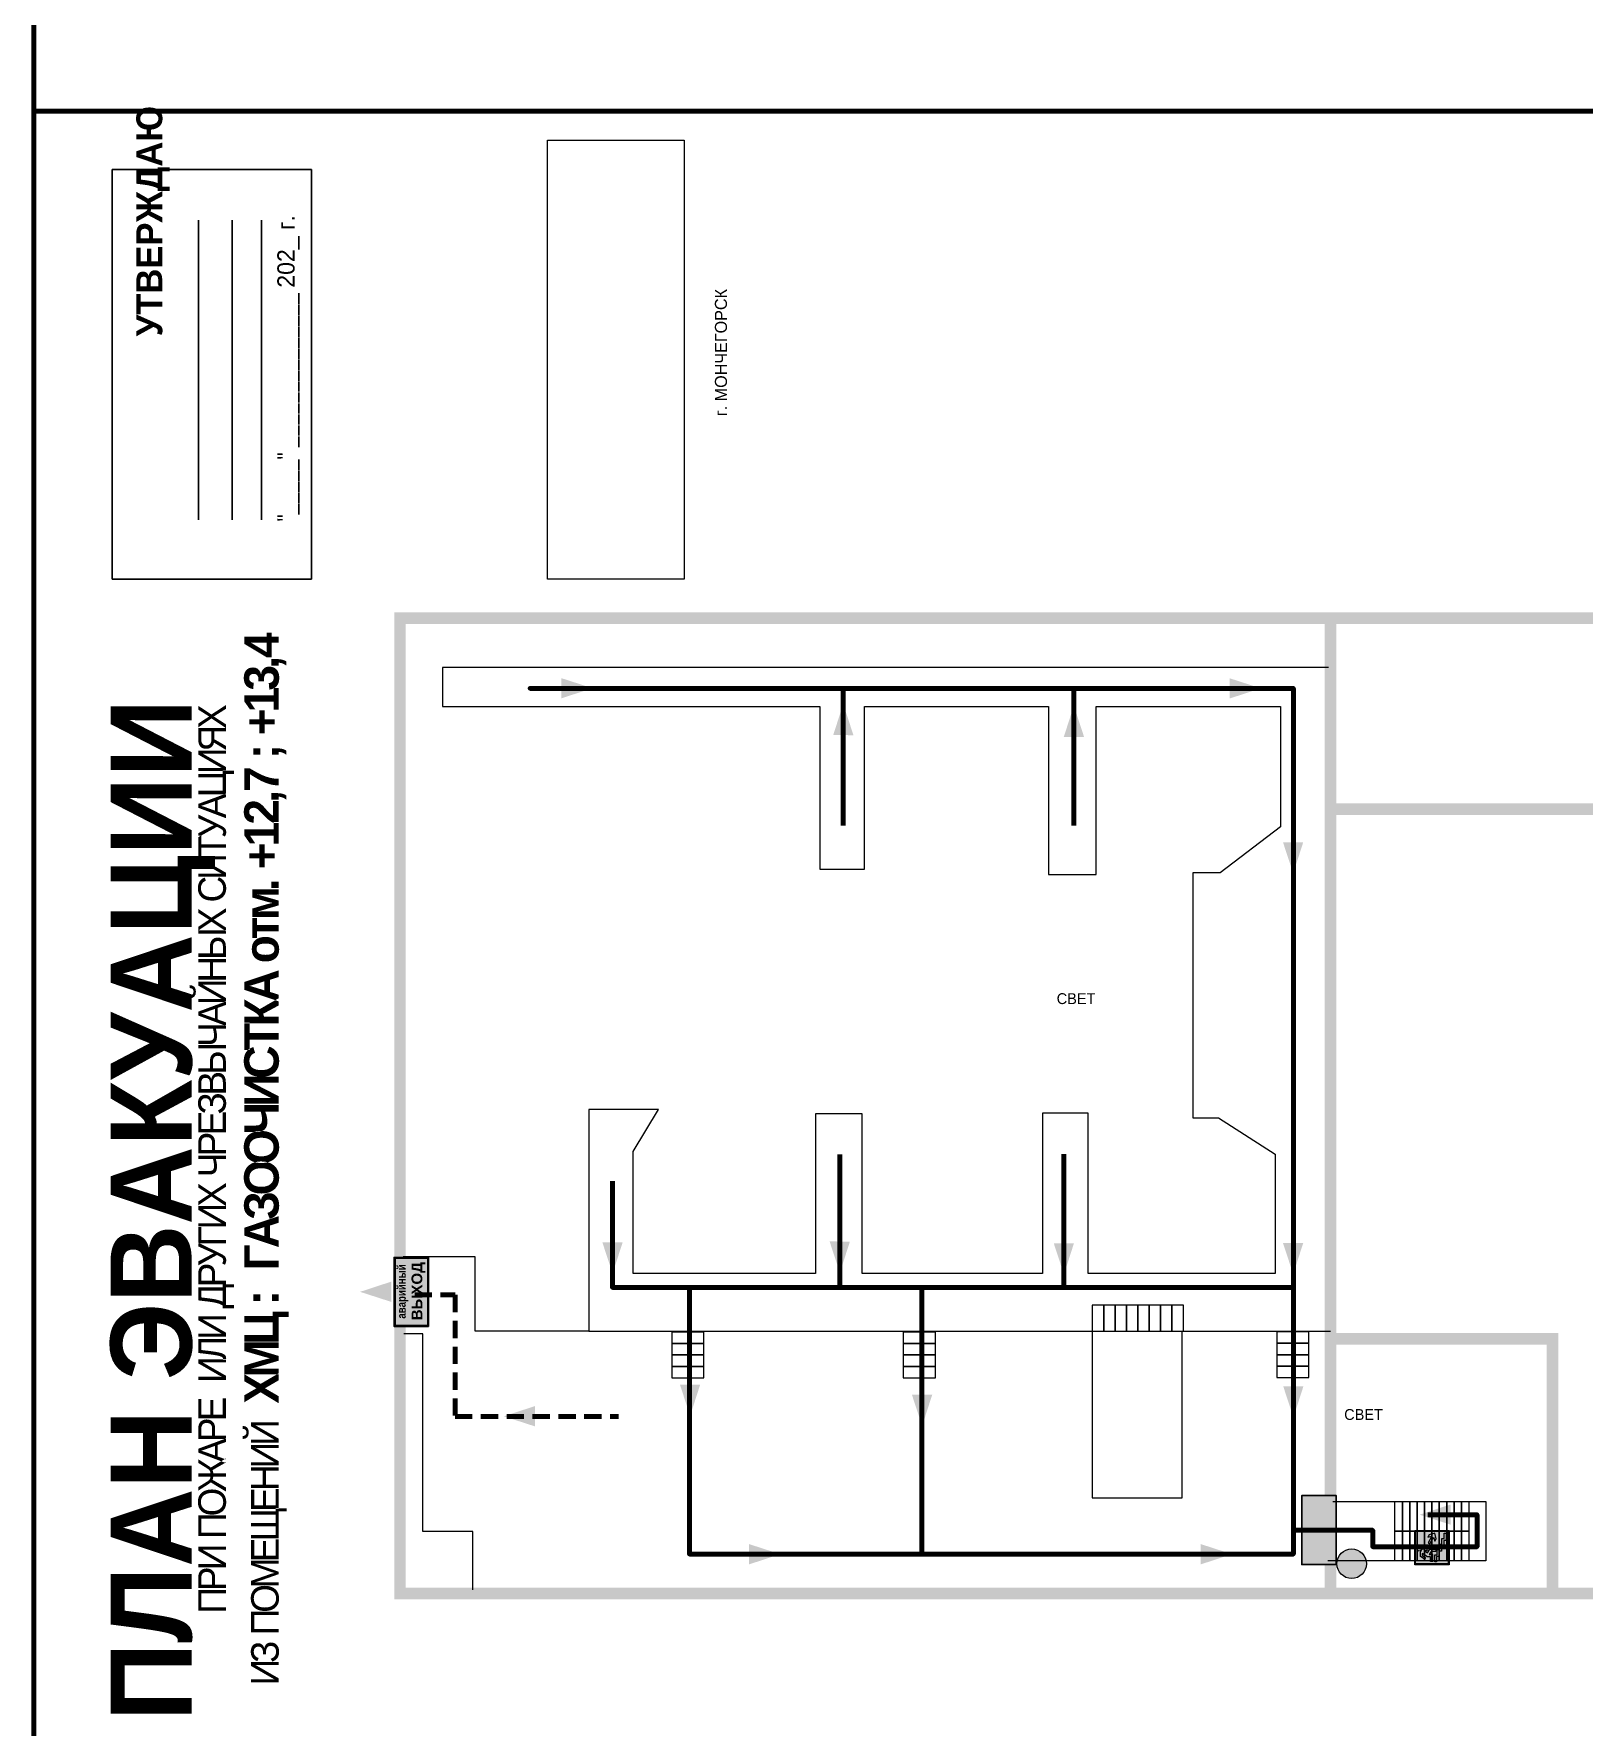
# Model space of a CAD drawing. Header units: millimetres. Extents: x 13114 to 67229, y 22859 to 38520.
# Drawn here: x 25622.8 to 25982.5, y 31311.9 to 31704.6 of the extents above; entities that cross this region are included whole.
import ezdxf

# ---------------------------------------------------------------- set-up
doc = ezdxf.new("R2010")
doc.units = ezdxf.units.MM
doc.linetypes.add('{ Wide Dash }', pattern=[12, 4, -2, 4, -2])
doc.layers.add('План_Штампы', color=7, linetype='Continuous')
doc.styles.add('обычный', font='arial.ttf')
picture_1 = doc.add_image_def('image1.jpg', size_in_pixel=(337, 105))

# ---------------------------------------------------------------- blocks, each defined once
blk = doc.blocks.new('A$C7B8C2D5B')
at = {"lineweight": 0}
h = blk.add_hatch(color=5, dxfattribs=at)
h.dxf.hatch_style = 1
h.paths.add_polyline_path([(1.4, -3.02, 1), (-2.11, -3.02, 1)])
at = {"color": 5, "lineweight": 0}
blk.add_circle((-0.36, -3.02), 1.75, dxfattribs=at)
blk = doc.blocks.new('A$C41C009D9')
at = {"true_color": 0xffffff}
blk.add_hatch(color=7, dxfattribs=at).paths.add_polyline_path([(0, 8), (-16, 8), (-16, 0), (0, 0)])
h = blk.add_hatch(color=126)
h.dxf.hatch_style = 1
h.paths.add_polyline_path([(-15.8, 7.8), (-15.8, 0.2), (-0.2, 0.2), (-0.2, 7.8)])
at = {"color": 126}
for points in [[(-16, 0), (0, 0), (0, 8), (-16, 8)], [(-16, 0), (0, 0), (0, 8), (-16, 8)], [(-15.8, 7.8), (-0.2, 7.8), (-0.2, 0.2), (-15.8, 0.2)]]:
    blk.add_lwpolyline(points, close=True, dxfattribs=at)
at = {"color": 7, "true_color": 0xffffff, "insert": (-15.8, 7.3), "char_height": 2.5, "width": 15.5999, "attachment_point": 1, "style": 'обычный'}
blk.add_mtext('\\pi1.6133;{\\fArial|b1|i0|c204|p34;\\H0.8x;\\W0.8;аварийный\\H1.25x;\\W1;\\P\\pi1.2327;ВЫХОД}', dxfattribs=at)
blk = doc.blocks.new('A$C7B4425F7')
at = {"true_color": 0xffffff}
blk.add_hatch(color=7, dxfattribs=at).paths.add_polyline_path([(0, 0), (-16, 0), (-16, -8), (0, -8)])
h = blk.add_hatch(color=126)
h.paths.add_polyline_path([(-0.2, -0.2), (-15.8, -0.2), (-15.8, -7.8), (-0.2, -7.8)])
h.paths.add_polyline_path([(-11.76, -2.03), (-11.76, -3.66), (-11.17, -3.66, -0.568275), (-11.17, -6.18), (-12.58, -6.18), (-12.58, -2.03)], flags=16)
h.paths.add_polyline_path([(-13.33, -4.12, -0.495768), (-13.59, -6.18), (-15.03, -6.18), (-15.03, -2.03), (-13.59, -2.03, -0.487973)], flags=16)
h.paths.add_polyline_path([(-10.25, -2.03), (-9.48, -2.03), (-9.48, -6.18), (-10.25, -6.18)], flags=16)
h.paths.add_polyline_path([(-13.84, -3.69), (-14.24, -3.69), (-14.24, -3.03), (-13.9, -3.03, -0.692621)], flags=0)
h.paths.add_polyline_path([(-9.15, -2.03), (-8.4, -2.03), (-8.04, -3.07), (-7.68, -2.03), (-6.93, -2.03), (-7.64, -4.1), (-6.93, -6.18), (-7.68, -6.18), (-8.04, -5.14), (-8.4, -6.18), (-9.15, -6.18), (-8.44, -4.1)], flags=16)
h.paths.add_polyline_path([(-11.76, -4.46), (-11.42, -4.46, -0.692621), (-11.36, -5.12), (-11.76, -5.12)], flags=0)
h.paths.add_polyline_path([(-13.9, -5.2), (-14.24, -5.2), (-14.24, -4.55), (-13.84, -4.55, -0.708038)], flags=0)
edge = h.paths.add_edge_path(flags=16)
edge.add_ellipse((-5.51, -4.08), major_axis=(0, 2.05), ratio=0.586184, start_angle=0, end_angle=360)
edge = h.paths.add_edge_path(flags=0)
edge.add_ellipse((-5.51, -4.08), major_axis=(0, 1.14), ratio=0.454828, start_angle=0, end_angle=360)
h.paths.add_polyline_path([(-4.13, -4.96, 0.377264), (-3.48, -4.52, 0.0555), (-3.16, -2.03), (-1.66, -2.03), (-1.66, -4.96), (-0.96, -4.96), (-0.96, -7.01), (-1.75, -7.01), (-1.75, -6.18), (-3.3, -6.18), (-3.3, -7.02), (-4.13, -7.02)], flags=16)
h.paths.add_polyline_path([(-2.73, -2.91), (-2.28, -2.91), (-2.28, -4.96), (-3.05, -4.96, 0.079136)], flags=0)
at = {"color": 126}
blk.add_lwpolyline([(-16, -8), (0, -8), (0, 0), (-16, 0)], close=True, dxfattribs=at)
blk = doc.blocks.new('вниз')
at = {"lineweight": 0, "true_color": 0xffffff}
h = blk.add_hatch(color=7, dxfattribs=at)
h.dxf.hatch_style = 1
h.paths.add_polyline_path([(40994.51, -4472.22), (40986.51, -4472.22), (40986.51, -4480.22), (40994.51, -4480.22)])
h.paths.add_polyline_path([(40994.31, -4472.42), (40994.31, -4480.01), (40986.71, -4480.01), (40986.71, -4472.42)], flags=16)
h.paths.add_polyline_path([(40988.43, -4473.53), (40989.43, -4473.53), (40990.19, -4473.96), (40990.19, -4474.6), (40991, -4474.6), (40991, -4475.06), (40989.73, -4475.06), (40989.73, -4474.46), (40989.3, -4475.18), (40990.17, -4475.7), (40990.17, -4477.11), (40989.63, -4477.11), (40989.63, -4476.01), (40988.94, -4475.59), (40988.94, -4476.46), (40988.94, -4476.46), (40987.47, -4476.46), (40987.26, -4476.46), (40987.26, -4475.92), (40988.4, -4475.92), (40988.4, -4475.2), (40989.1, -4473.99), (40988.66, -4473.99), (40988.24, -4474.7), (40987.86, -4474.47), (40988.41, -4473.56)], flags=0)
h.paths.add_polyline_path([(40990.55, -4473.29, -1), (40989.69, -4473.29, -1)], flags=0)
h.paths.add_polyline_path([(40988.85, -4476.89), (40988.85, -4477.43), (40990.1, -4477.43), (40990.1, -4477.99), (40991.34, -4477.99), (40991.34, -4478.54), (40992.59, -4478.54), (40992.59, -4479.09), (40993.83, -4479.09), (40993.83, -4479.52), (40992.17, -4479.52), (40992.17, -4478.97), (40990.91, -4478.97), (40990.91, -4478.41), (40989.68, -4478.41), (40989.68, -4477.86), (40988.43, -4477.86), (40988.43, -4477.31), (40987.6, -4477.31), (40987.18, -4477.31), (40987.18, -4476.89)], flags=0)
h.paths.add_polyline_path([(40991.61, -4475.33), (40993.12, -4476.2), (40992.9, -4475.27), (40993.48, -4475.6), (40993.83, -4476.88), (40992.56, -4477.22), (40991.97, -4476.88), (40992.9, -4476.61), (40991.38, -4475.74), (40991.58, -4475.39)], flags=0)
h.paths.add_polyline_path([(40990.19, -4473.96), (40989.43, -4473.53), (40988.43, -4473.53), (40988.41, -4473.56), (40987.86, -4474.47), (40988.24, -4474.7), (40988.66, -4473.99), (40989.1, -4473.99), (40988.4, -4475.2), (40988.4, -4475.92), (40987.26, -4475.92), (40987.26, -4476.46), (40987.47, -4476.46), (40988.94, -4476.46), (40988.94, -4476.27), (40988.94, -4475.59), (40989.63, -4476.01), (40989.63, -4477.11), (40990.17, -4477.11), (40990.17, -4475.7), (40989.3, -4475.18), (40989.73, -4474.46), (40989.73, -4475.06), (40991, -4475.06), (40991, -4474.6), (40990.19, -4474.6)], flags=0)
h.paths.add_polyline_path([(40990.55, -4473.29, 1), (40989.69, -4473.29, 1)], flags=0)
h.paths.add_polyline_path([(40991.61, -4475.33), (40991.58, -4475.39), (40991.38, -4475.74), (40992.9, -4476.61), (40991.97, -4476.88), (40992.56, -4477.22), (40993.83, -4476.88), (40993.48, -4475.6), (40992.9, -4475.27), (40993.12, -4476.2)], flags=0)
h.paths.add_polyline_path([(40990.1, -4477.43), (40988.85, -4477.43), (40988.85, -4476.89), (40987.18, -4476.89), (40987.18, -4477.31), (40987.6, -4477.31), (40988.43, -4477.31), (40988.43, -4477.86), (40989.68, -4477.86), (40989.68, -4478.41), (40990.91, -4478.41), (40990.91, -4478.97), (40992.17, -4478.97), (40992.17, -4479.52), (40993.83, -4479.52), (40993.83, -4479.09), (40992.59, -4479.09), (40992.59, -4478.54), (40991.34, -4478.54), (40991.34, -4477.99), (40990.1, -4477.99)], flags=0)
at = {"lineweight": 0}
h = blk.add_hatch(color=126, dxfattribs=at)
h.dxf.hatch_style = 1
h.paths.add_polyline_path([(40994.31, -4472.42), (40986.71, -4472.42), (40986.71, -4480.01), (40994.31, -4480.01)])
h.paths.add_polyline_path([(40988.43, -4473.53), (40989.43, -4473.53), (40990.19, -4473.96), (40990.19, -4474.6), (40991, -4474.6), (40991, -4475.06), (40989.73, -4475.06), (40989.73, -4474.46), (40989.3, -4475.18), (40990.17, -4475.7), (40990.17, -4477.11), (40989.63, -4477.11), (40989.63, -4476.01), (40988.94, -4475.59), (40988.94, -4476.46), (40988.94, -4476.46), (40987.47, -4476.46), (40987.26, -4476.46), (40987.26, -4475.92), (40988.4, -4475.92), (40988.4, -4475.2), (40989.1, -4473.99), (40988.66, -4473.99), (40988.24, -4474.7), (40987.86, -4474.47), (40988.41, -4473.56)], flags=16)
h.paths.add_polyline_path([(40990.55, -4473.29, -1), (40989.69, -4473.29, -1)], flags=16)
h.paths.add_polyline_path([(40988.85, -4476.89), (40988.85, -4477.43), (40990.1, -4477.43), (40990.1, -4477.99), (40991.34, -4477.99), (40991.34, -4478.54), (40992.59, -4478.54), (40992.59, -4479.09), (40993.83, -4479.09), (40993.83, -4479.52), (40992.17, -4479.52), (40992.17, -4478.97), (40990.91, -4478.97), (40990.91, -4478.41), (40989.68, -4478.41), (40989.68, -4477.86), (40988.43, -4477.86), (40988.43, -4477.31), (40987.6, -4477.31), (40987.18, -4477.31), (40987.18, -4476.89)], flags=16)
h.paths.add_polyline_path([(40991.61, -4475.33), (40993.12, -4476.2), (40992.9, -4475.27), (40993.48, -4475.6), (40993.83, -4476.88), (40992.56, -4477.22), (40991.97, -4476.88), (40992.9, -4476.61), (40991.38, -4475.74), (40991.58, -4475.39)], flags=16)
at = {"lineweight": 0, "true_color": 0xffffff}
h = blk.add_hatch(color=7, dxfattribs=at)
h.dxf.hatch_style = 1
h.paths.add_polyline_path([(40989.73, -4474.46), (40989.73, -4475.06), (40991, -4475.06), (40991, -4474.6), (40990.19, -4474.6), (40990.19, -4473.96), (40989.43, -4473.53), (40988.43, -4473.53), (40988.41, -4473.56), (40987.86, -4474.47), (40988.24, -4474.7), (40988.66, -4473.99), (40989.1, -4473.99), (40988.4, -4475.2), (40988.4, -4475.92), (40987.26, -4475.92), (40987.26, -4476.46), (40987.47, -4476.46), (40988.94, -4476.46), (40988.94, -4475.59), (40989.63, -4476.01), (40989.63, -4477.11), (40990.17, -4477.11), (40990.17, -4475.7), (40989.3, -4475.18)])
h.paths.add_polyline_path([(40989.69, -4473.29, 1), (40990.55, -4473.29, 1)])
h.paths.add_polyline_path([(40991.61, -4475.33), (40991.58, -4475.39), (40991.38, -4475.74), (40992.9, -4476.61), (40991.97, -4476.88), (40992.56, -4477.22), (40993.83, -4476.88), (40993.48, -4475.6), (40992.9, -4475.27), (40993.12, -4476.2)])
h.paths.add_polyline_path([(40990.1, -4477.43), (40988.85, -4477.43), (40988.85, -4476.89), (40987.18, -4476.89), (40987.18, -4477.31), (40987.6, -4477.31), (40988.43, -4477.31), (40988.43, -4477.86), (40989.68, -4477.86), (40989.68, -4478.41), (40990.91, -4478.41), (40990.91, -4478.97), (40992.17, -4478.97), (40992.17, -4479.52), (40993.83, -4479.52), (40993.83, -4479.09), (40992.59, -4479.09), (40992.59, -4478.54), (40991.34, -4478.54), (40991.34, -4477.99), (40990.1, -4477.99)])
at = {"color": 126, "lineweight": 0}
for points in [[(40986.51, -4472.22), (40994.51, -4472.22), (40994.51, -4480.22), (40986.51, -4480.22)], [(40986.71, -4472.42), (40994.31, -4472.42), (40994.31, -4480.01), (40986.71, -4480.01)]]:
    blk.add_lwpolyline(points, close=True, dxfattribs=at)
for points in [[(40987.47, -4476.46), (40987.26, -4476.46), (40987.26, -4475.92), (40988.4, -4475.92), (40988.4, -4475.2), (40989.1, -4473.99), (40988.66, -4473.99), (40988.24, -4474.7), (40987.86, -4474.47), (40988.41, -4473.56), (40988.43, -4473.53), (40989.43, -4473.53), (40990.19, -4473.96), (40990.19, -4474.6), (40991, -4474.6), (40991, -4475.06), (40989.73, -4475.06), (40989.73, -4474.46), (40989.3, -4475.18), (40990.17, -4475.7), (40990.17, -4477.11), (40989.63, -4477.11), (40989.63, -4476.01), (40988.94, -4475.59), (40988.94, -4476.46)], [(40987.6, -4477.31), (40987.18, -4477.31), (40987.18, -4476.89), (40988.85, -4476.89), (40988.85, -4477.43), (40990.1, -4477.43), (40990.1, -4477.99), (40991.34, -4477.99), (40991.34, -4478.54), (40992.59, -4478.54), (40992.59, -4479.09), (40993.83, -4479.09), (40993.83, -4479.52), (40992.17, -4479.52), (40992.17, -4478.97), (40990.91, -4478.97), (40990.91, -4478.41), (40989.68, -4478.41), (40989.68, -4477.86), (40988.43, -4477.86), (40988.43, -4477.31), (40987.6, -4477.31)], [(40987.47, -4476.46), (40988.94, -4476.46), (40988.94, -4476.27)], [(40991.58, -4475.39), (40991.38, -4475.74), (40992.9, -4476.61), (40991.97, -4476.88), (40992.56, -4477.22), (40993.83, -4476.88), (40993.48, -4475.6), (40992.9, -4475.27), (40993.12, -4476.2), (40991.61, -4475.33), (40991.58, -4475.39)]]:
    blk.add_lwpolyline(points, dxfattribs=at)
blk.add_circle((40990.12, -4473.29), 0.432, dxfattribs=at)

msp = doc.modelspace()

# ---------------------------------------------------------------- linework, layer by layer
at = {"color": 1, "lineweight": 100}
for points in [[(25622.76, 32081.74), (26222.76, 32081.74), (26222.76, 31686.74), (25622.76, 31686.74)], [(25622.76, 31686.74), (26222.76, 31686.74), (26222.76, 31291.74), (25622.76, 31291.74)]]:
    msp.add_lwpolyline(points, close=True, dxfattribs=at)
msp.add_lwpolyline([(25640.95, 31578.15), (25640.95, 31673.16), (25687.16, 31673.16), (25687.16, 31578.15)], close=True)
for points in [[(25661, 31591.91), (25661, 31661.43)], [(25668.76, 31591.91), (25668.76, 31661.43)], [(25675.55, 31591.91), (25675.55, 31661.43)]]:
    msp.add_lwpolyline(points)
at = {"lineweight": 100, "const_width": 2.7}
for points in [[(25707.73, 31418.2), (25707.73, 31569.12), (26032.35, 31569.12), (26032.35, 31342.88), (25707.73, 31342.88), (25707.73, 31408.89)], [(25923.65, 31569.12), (25923.65, 31361.17)], [(25923.65, 31524.78), (26032.35, 31524.78)], [(25923.65, 31401.97), (25975.18, 31401.97), (25975.18, 31342.88)], [(25923.65, 31342.88), (25923.65, 31352.97)]]:
    msp.add_lwpolyline(points, dxfattribs=at)
at = {"lineweight": 0}
for points in [[(25923.2, 31557.68), (25717.62, 31557.68), (25717.62, 31548.59), (25805.16, 31548.59), (25805.16, 31510.85), (25815.56, 31510.85), (25815.56, 31548.59), (25858.2, 31548.59), (25858.2, 31509.63), (25869.25, 31509.63), (25869.25, 31548.59), (25912.06, 31548.59), (25912.06, 31520.67), (25898.04, 31510.01), (25891.71, 31510.01), (25891.71, 31453.18), (25897.68, 31453.18), (25910.85, 31444.77), (25910.85, 31417.06), (25867.41, 31417.06), (25867.41, 31454.32), (25856.81, 31454.32), (25856.81, 31417.06), (25814.99, 31417.06), (25814.99, 31454.12), (25804.19, 31454.12), (25804.19, 31419.33), (25804.19, 31417.06), (25761.86, 31417.06), (25761.86, 31445.42), (25767.7, 31455.1), (25751.56, 31455.1), (25751.56, 31403.68), (25725.15, 31403.68), (25725.15, 31420.94), (25708.45, 31420.94)], [(25724.61, 31343.7), (25724.61, 31357.28), (25713.03, 31357.28), (25713.03, 31403.12), (25708.62, 31403.12)], [(25751.56, 31403.68), (25923.65, 31403.68)], [(25868.39, 31403.68), (25868.39, 31365.07), (25889.24, 31365.07), (25889.24, 31403.68)], [(25924.22, 31364.23), (25959.7, 31364.23), (25959.7, 31350.41), (25923.04, 31350.41)]]:
    msp.add_lwpolyline(points, dxfattribs=at)
at = {"color": 126, "lineweight": 100, "true_color": 0x008754}
for points in [[(25946.22, 31361.12), (25957.69, 31361.12), (25957.69, 31353.7), (25933.47, 31353.7), (25933.47, 31357.53), (25915.06, 31357.53), (25915.06, 31552.8), (25737.91, 31552.8), (25810.55, 31552.8), (25810.55, 31521.02)], [(25864.07, 31552.8), (25864.07, 31521.02)], [(25809.81, 31413.88), (25809.81, 31444.66)], [(25861.81, 31413.88), (25861.81, 31444.79)], [(25757.03, 31438.54), (25757.03, 31413.88), (25915.06, 31413.88)], [(25774.89, 31413.88), (25774.89, 31352), (25915.06, 31352), (25915.06, 31357.53)], [(25828.82, 31413.88), (25828.82, 31352)]]:
    msp.add_lwpolyline(points, dxfattribs=at)
at = {"color": 126, "linetype": '{ Wide Dash }', "lineweight": 100, "true_color": 0x008754}
msp.add_lwpolyline([(25711.15, 31412.12), (25720.5, 31412.12), (25720.5, 31383.94), (25758.47, 31383.94), (25758.47, 31383.94)], dxfattribs=at)
at = {"lineweight": 0}
for points in [[(25868.39, 31409.74), (25868.39, 31403.68), (25871.03, 31403.68), (25871.03, 31409.74)], [(25871.03, 31409.74), (25871.03, 31403.68), (25873.67, 31403.68), (25873.67, 31409.74)], [(25873.67, 31409.74), (25873.67, 31403.68), (25876.31, 31403.68), (25876.31, 31409.74)], [(25876.31, 31409.74), (25876.31, 31403.68), (25878.95, 31403.68), (25878.95, 31409.74)], [(25878.95, 31409.74), (25878.95, 31403.68), (25881.59, 31403.68), (25881.59, 31409.74)], [(25881.59, 31409.74), (25881.59, 31403.68), (25884.24, 31403.68), (25884.24, 31409.74)], [(25884.24, 31409.74), (25884.24, 31403.68), (25886.88, 31403.68), (25886.88, 31409.74)], [(25886.88, 31409.74), (25886.88, 31403.68), (25889.52, 31403.68), (25889.52, 31409.74)], [(25770.78, 31400.83), (25778.26, 31400.83), (25778.26, 31403.47), (25770.78, 31403.47)], [(25824.49, 31400.83), (25831.98, 31400.83), (25831.98, 31403.47), (25824.49, 31403.47)], [(25911.18, 31400.91), (25918.67, 31400.91), (25918.67, 31403.55), (25911.18, 31403.55)], [(25770.78, 31398.19), (25778.26, 31398.19), (25778.26, 31400.83), (25770.78, 31400.83)], [(25770.78, 31395.55), (25778.26, 31395.55), (25778.26, 31398.19), (25770.78, 31398.19)], [(25824.49, 31398.19), (25831.98, 31398.19), (25831.98, 31400.83), (25824.49, 31400.83)], [(25824.49, 31395.55), (25831.98, 31395.55), (25831.98, 31398.19), (25824.49, 31398.19)], [(25911.18, 31398.26), (25918.67, 31398.26), (25918.67, 31400.91), (25911.18, 31400.91)], [(25911.18, 31395.62), (25918.67, 31395.62), (25918.67, 31398.26), (25911.18, 31398.26)], [(25770.78, 31392.9), (25778.26, 31392.9), (25778.26, 31395.55), (25770.78, 31395.55)], [(25824.49, 31392.9), (25831.98, 31392.9), (25831.98, 31395.55), (25824.49, 31395.55)], [(25911.18, 31392.98), (25918.67, 31392.98), (25918.67, 31395.62), (25911.18, 31395.62)], [(25938.62, 31364.23), (25940.34, 31364.23), (25940.34, 31357.32), (25938.62, 31357.32)], [(25940.34, 31364.23), (25942.05, 31364.23), (25942.05, 31357.32), (25940.34, 31357.32)], [(25942.05, 31364.23), (25943.77, 31364.23), (25943.77, 31357.32), (25942.05, 31357.32)], [(25943.77, 31364.23), (25945.48, 31364.23), (25945.48, 31357.32), (25943.77, 31357.32)], [(25945.48, 31364.23), (25947.2, 31364.23), (25947.2, 31357.32), (25945.48, 31357.32)], [(25947.2, 31364.23), (25948.91, 31364.23), (25948.91, 31357.32), (25947.2, 31357.32)], [(25948.91, 31364.23), (25950.63, 31364.23), (25950.63, 31357.32), (25948.91, 31357.32)], [(25950.63, 31364.23), (25952.35, 31364.23), (25952.35, 31357.32), (25950.63, 31357.32)], [(25952.35, 31364.23), (25954.06, 31364.23), (25954.06, 31357.32), (25952.35, 31357.32)], [(25954.06, 31364.23), (25955.78, 31364.23), (25955.78, 31357.32), (25954.06, 31357.32)], [(25938.62, 31357.32), (25940.34, 31357.32), (25940.34, 31350.41), (25938.62, 31350.41)], [(25940.34, 31357.32), (25942.05, 31357.32), (25942.05, 31350.41), (25940.34, 31350.41)], [(25942.05, 31357.32), (25943.77, 31357.32), (25943.77, 31350.41), (25942.05, 31350.41)], [(25943.77, 31357.32), (25945.48, 31357.32), (25945.48, 31350.41), (25943.77, 31350.41)], [(25945.48, 31357.32), (25947.2, 31357.32), (25947.2, 31350.41), (25945.48, 31350.41)], [(25947.2, 31357.32), (25948.91, 31357.32), (25948.91, 31350.41), (25947.2, 31350.41)], [(25948.91, 31357.32), (25950.63, 31357.32), (25950.63, 31350.41), (25948.91, 31350.41)], [(25950.63, 31357.32), (25952.35, 31357.32), (25952.35, 31350.41), (25950.63, 31350.41)], [(25952.35, 31357.32), (25954.06, 31357.32), (25954.06, 31350.41), (25952.35, 31350.41)], [(25954.06, 31357.32), (25955.78, 31357.32), (25955.78, 31350.41), (25954.06, 31350.41)]]:
    msp.add_lwpolyline(points, close=True, dxfattribs=at)
at = {"layer": 'План_Штампы', "color": 126, "true_color": 0x008754}
for points in [[(25745.15, 31550.49), (25745.17, 31555.19), (25752.38, 31552.86)], [(25900.26, 31550.46), (25900.27, 31555.16), (25907.48, 31552.83)], [(25812.96, 31541.96), (25808.26, 31541.97), (25810.59, 31549.19)], [(25866.48, 31541.56), (25861.78, 31541.57), (25864.11, 31548.79)], [(25912.64, 31517.14), (25917.34, 31517.12), (25915.01, 31509.91)], [(25754.69, 31424.33), (25759.4, 31424.32), (25757.06, 31417.1)], [(25807.43, 31424.52), (25812.14, 31424.51), (25809.81, 31417.29)], [(25859.44, 31424.13), (25864.14, 31424.12), (25861.81, 31416.9)], [(25912.64, 31424.18), (25917.34, 31424.17), (25915.01, 31416.95)], [(25705.7, 31415.21), (25705.69, 31410.51), (25698.47, 31412.84)], [(25772.69, 31391.33), (25777.39, 31391.32), (25775.06, 31384.1)], [(25912.69, 31390.96), (25917.39, 31390.94), (25915.06, 31383.73)], [(25739.04, 31386.34), (25739.02, 31381.64), (25731.81, 31383.97)], [(25826.53, 31388.98), (25831.24, 31388.96), (25828.9, 31381.75)], [(25951.58, 31363.53), (25951.57, 31358.82), (25944.35, 31361.15)], [(25788.73, 31349.62), (25788.74, 31354.33), (25795.96, 31351.99)], [(25893.55, 31349.62), (25893.56, 31354.33), (25900.78, 31351.99)]]:
    msp.add_solid(points, dxfattribs=at)

# ---------------------------------------------------------------- block references
at = {"rotation": 89.99999999999999}
msp.add_blockref('A$C41C009D9', (25714.37, 31420.82), dxfattribs=at)
at = {"color": 126, "true_color": 0x008754, "rotation": 89.99999999999999}
msp.add_blockref('вниз', (21470.99, -9636.99), dxfattribs=at)
at = {"xscale": 1.959677417948842, "yscale": 1.959677417948842, "zscale": 1.959677417948842}
msp.add_blockref('A$C7B8C2D5B', (25929.29, 31355.69), dxfattribs=at)
at = {"layer": 'План_Штампы', "rotation": 89.99999999999999}
msp.add_blockref('A$C7B4425F7', (25917, 31365.59), dxfattribs=at)

# ---------------------------------------------------------------- texts
at = {"lineweight": 0, "rotation": 90, "style": 'обычный'}
for s, insert, char_height, width, attachment_point in [('\\pi-18,l18,t18;{\\fProxima Nova Rg|b1|i0|c204|p2;УТВЕРЖДАЮ\\H1.1997x; }', (25650.42, 31661.19), 6, 126.6484, 5), ('{\\fArial Narrow|b0|i0|c204|p34;"_____" ______________ \\fProxima Nova Rg|b0|i0|c204|p2;202_ г. }', (25681.84, 31627.06), 4, 78.6503, 5), ('\\pi-8.4,l8.4,t8.4;{\\fProxima Nova Rg|b0|i0|c204|p2;г. МОНЧЕГОРСК\\H1.1997x; }', (25782.23, 31630.7), 2.8, 126.6484, 5), ('{\\fProxima Nova Rg|b1|i0|c204|p2;ПЛАН ЭВАКУАЦИИ}', (25640.56, 31313.33), 18.81, 422.276, 1)]:
    msp.add_mtext(s, dxfattribs=dict(at, insert=insert, char_height=char_height, width=width, attachment_point=attachment_point))
at = {"color": 0, "lineweight": 0, "insert": (25660.74, 31443.23), "char_height": 8, "width": 449.2158, "attachment_point": 5, "rotation": 90, "style": 'обычный'}
msp.add_mtext('{\\fArial Black|b1|i0|c204|p34;\\H2x;\\T0.85;  \\fArial Narrow|b0|i0|c204|p34;\\H0.8x;\\W0.9;\\P\\fProxima Nova Rg|b0|i0|c204|p2;\\H0.5x;\\W1;\\C256;ПРИ ПОЖАРЕ  ИЛИ ДРУГИХ ЧРЕЗВЫЧАЙНЫХ СИТУАЦИЯХ  \\PИЗ ПОМЕЩЕНИЙ \\fProxima Nova Rg|b1|i0|c204|p2;\\H1.25x; ХМЦ :  ГАЗООЧИСТКА отм. +12,7 ; +13,4}', dxfattribs=at)
at = {"lineweight": 0, "char_height": 2.52, "width": 113.9835, "attachment_point": 5, "style": 'обычный'}
for insert in [(25864.62, 31480.83), (25931.34, 31384.37)]:
    msp.add_mtext('\\pi-7.56,l7.56,t7.56;{\\fProxima Nova Rg|b0|i0|c204|p2;СВЕТ\\H1.1997x; }', dxfattribs=dict(at, insert=insert))

# ---------------------------------------------------------------- pictures from other files: only their frames are drawn
at = {"color": 7, "lineweight": 0, "true_color": 0xf5f5ff}
image = msp.add_image(picture_1, insert=(25773.69, 31578.15), size_in_units=(101.8, 31.72), rotation=90, dxfattribs=at)
image.dxf.flags = 7

doc.saveas('drawing.dxf')
